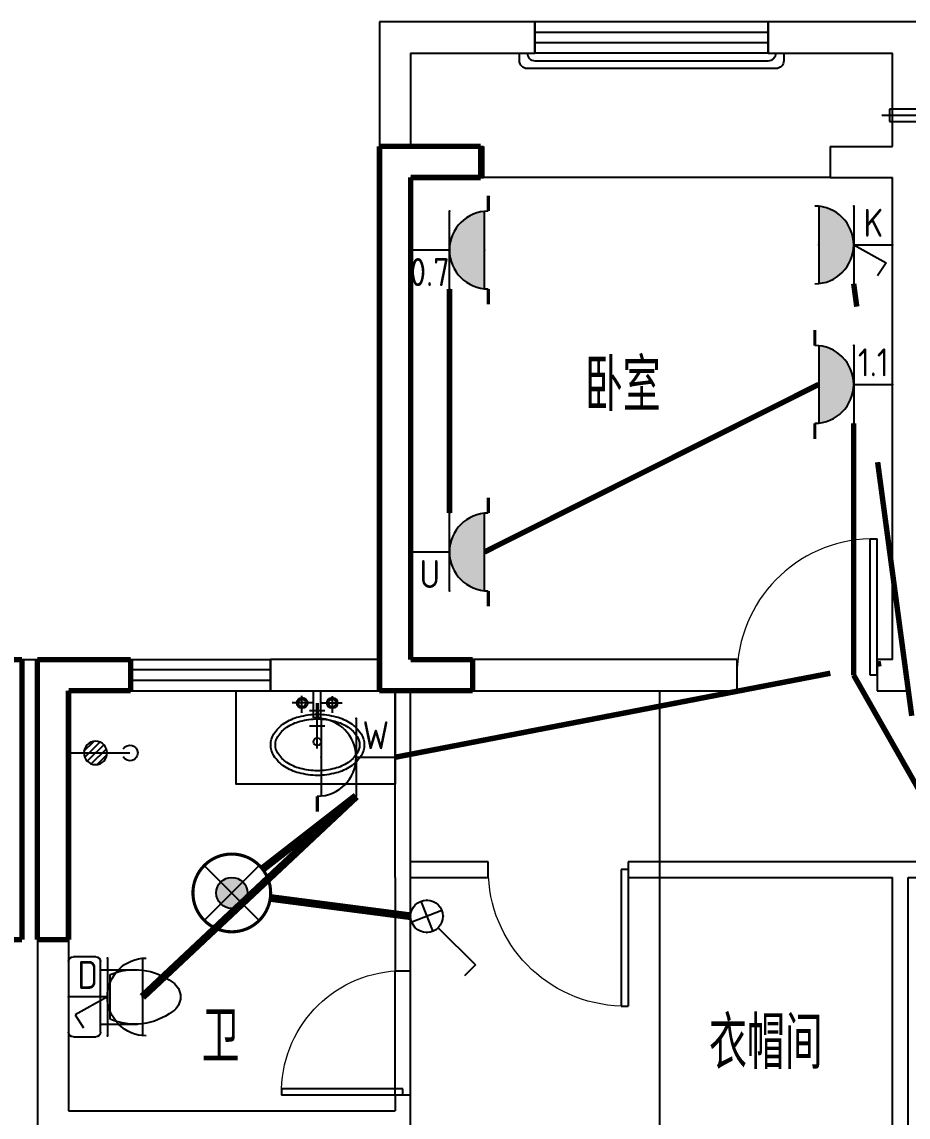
# Model space of a CAD drawing. Extents: x -993182 to -819982, y 169304 to 600104.
# Drawn here: x -954348 to -948648, y 403162 to 410203 of the extents above; entities that cross this region are included whole.
import ezdxf
from ezdxf.enums import TextEntityAlignment as Align

# ---------------------------------------------------------------- set-up
doc = ezdxf.new("R2010")
doc.units = 0
doc.header["$LTSCALE"] = 1000
doc.header["$MEASUREMENT"] = 0
doc.linetypes.add('DASH', pattern=[0.35, 0.25, -0.1])
for name, color, linetype in [('EQUIP-插座', 3, 'Continuous'), ('EQUIP-照明', 3, 'Continuous'), ('PUB_TEXT', 7, 'Continuous'), ('WALL', 4, 'Continuous'), ('WINDOW', 2, 'Continuous'), ('WIRE-插座', 5, 'Continuous'), ('WIRE-照明', 1, 'Continuous'), ('家具', 187, 'Continuous'), ('栏杆', 169, 'Continuous'), ('空调、空调洞', 66, 'Continuous'), ('面层', 215, 'Continuous')]:
    doc.layers.add(name, color=color, linetype=linetype)
doc.styles.add('_TCH_LABEL', font='COMPLEX', dxfattribs={"bigfont": 'GBCBIG'})
doc.styles.add('_TEL_ATTDEF', font='GBENOR', dxfattribs={"width": 0.8, "height": 3, "bigfont": 'GBCBIG'})
doc.styles.add('_TEL_DIM', font='ICED', dxfattribs={"width": 0.8, "height": 3.5, "bigfont": 'BZHZ'})
doc.styles.get("Standard").update_dxf_attribs({"font": 'gbenor.shx', "bigfont": 'gbcbig.shx'})

# ---------------------------------------------------------------- blocks, each defined once
blk = doc.blocks.new('A$C6A1B0631')
at = {"layer": '家具'}
for p, q in [((30, 697.2), (470, 697.2)), ((0, 527.2), (0, 667.2)), ((500, 667.2), (500, 527.2)), ((470, 497.2), (30, 497.2)), ((80.3, 496.8), (80.3, 266.8)), ((419.7, 496.8), (419.7, 266.8)), ((389.7, 436.8), (110.3, 436.8))]:
    blk.add_line(p, q, dxfattribs=at)
for centre, radius, start, end in [((30, 667.2), 30, 90, 180), ((470, 667.2), 30, 0, 90), ((30, 527.2), 30, 180, 270), ((470, 527.2), 30, 270, 0), ((477.4, 284.4), 397.5, 157.45048, 216.63814), ((22.6, 284.4), 397.5, 323.36186, 22.54952), ((250, 107.7), 109.8, 213.45086, 326.54914)]:
    blk.add_arc(centre, radius, start, end, dxfattribs=at)
blk = doc.blocks.new('4')
at = {"layer": '家具'}
for p, q in [((2941801.3, -560087), (2941801.3, -559950.6)), ((2941863.8, -560012.8), (2941756.6, -560012.8)), ((2941896.9, -560087), (2941722.6, -560087)), ((2942094.4, -560111.5), (2941837, -560111.4)), ((2941850.9, -560062.7), (2941850.9, -560160.2)), ((2941850.9, -560087), (2941850.9, -560135.8)), ((2941896.9, -560087), (2941896.9, -560135.8)), ((2941950.9, -560062.7), (2941950.9, -560160.2)), ((2941896.9, -560135.8), (2941722.6, -560135.8)), ((2941801.3, -560135.8), (2941801.2, -560272.3)), ((2941863.8, -560210.1), (2941756.5, -560210))]:
    blk.add_line(p, q, dxfattribs=at)
for points in [[(2941874.1, -560109.6, -0.066088), (2941890, -559989.7, -0.078703), (2941931.6, -559896.8, -0.107168), (2942000.2, -559829, -0.142355), (2942070.5, -559808.6, -0.142355), (2942140.8, -559829, -0.107168), (2942209.4, -559896.8, -0.078703), (2942251, -559989.7, -0.066088), (2942266.9, -560109.6, -0.066088), (2942251, -560229.6, -0.078703), (2942209.4, -560322.5, -0.107168), (2942140.8, -560390.3, -0.142355), (2942070.5, -560410.7, -0.142355), (2942000.2, -560390.3, -0.107168), (2941931.6, -560322.5, -0.078703), (2941890, -560229.6, -0.066088)], [(2941904.1, -560109.6, -0.066088), (2941919, -559997.5, -0.078703), (2941956.7, -559913.1, -0.107168), (2942016.3, -559854.3, -0.142355), (2942070.5, -559838.6, -0.142355), (2942124.7, -559854.3, -0.107168), (2942184.3, -559913.1, -0.078703), (2942222.1, -559997.5, -0.066088), (2942236.9, -560109.6, -0.066088), (2942222.1, -560221.8, -0.078703), (2942184.3, -560306.1, -0.107168), (2942124.7, -560364.9, -0.142355), (2942070.5, -560380.7, -0.142355), (2942016.3, -560364.9, -0.107168), (2941956.7, -560306.1, -0.078703), (2941919, -560221.8, -0.066088)]]:
    blk.add_lwpolyline(points, format="xyb", close=True, dxfattribs=at)
for centre, radius in [((2941801.3, -560014.5), 34.1), ((2941801.3, -560014.5), 24.4), ((2942050.9, -560110.8), 24.4), ((2941801.2, -560208.4), 34.1), ((2941801.2, -560208.4), 24.4)]:
    blk.add_circle(centre, radius, dxfattribs=at)
blk = doc.blocks.new('$lvtry$00000168')
at = {"color": 0}
blk.add_line((0, 0), (0, -395), dxfattribs=at)
blk.add_arc((0, -395), 50, 121.03319, 58.96681, dxfattribs=at)
for p in [(0, 0), (0, -222.5)]:
    blk.add_point(p, dxfattribs=at)
blk = doc.blocks.new('$lvtry$00000171')
for p, q in [((-74.2, 10.6), (-10.6, 74.2)), ((-69.8, -27.4), (27.4, 69.8)), ((-53, -53), (53, 53)), ((-27.4, -69.8), (69.8, 27.4)), ((10.6, -74.2), (74.2, -10.6))]:
    blk.add_line(p, q)
blk.add_circle((0, 0), 75)
blk.add_point((0, 0))
blk = doc.blocks.new('A$C6BE329BC')
at = {"layer": '家具'}
blk.add_blockref('$lvtry$00000168', (75, 445), dxfattribs=at)
at = {"layer": '家具', "rotation": 180}
blk.add_blockref('$lvtry$00000171', (75, 271.4), dxfattribs=at)
blk = doc.blocks.new('q1')
at = {"color": 3, "const_width": 35}
for points in [[(-490592.8, -324518.4), (-489942.6, -324518.4)], [(-490592.8, -328018.4), (-490592.8, -324518.4)], [(-489942.6, -324518.4), (-489942.6, -324718.4)], [(-490392.8, -324718.4), (-489942.6, -324718.4)], [(-490392.8, -327818.4), (-490392.8, -324718.4)], [(-493492.8, -327818.4), (-492892.8, -327818.4)], [(-492892.8, -329618.4), (-492892.8, -327818.4)], [(-492792.8, -327818.4), (-492192.8, -327818.4)], [(-492792.8, -329618.4), (-492792.8, -327818.4)], [(-492192.8, -327818.4), (-492192.8, -328018.4)], [(-490392.8, -327818.4), (-489992.8, -327818.4)], [(-489992.8, -327818.4), (-489992.8, -328018.4)], [(-492592.8, -328018.4), (-492192.8, -328018.4)], [(-492592.8, -329618.4), (-492592.8, -328018.4)], [(-490592.8, -328018.4), (-489992.8, -328018.4)], [(-492892.8, -329618.4), (-493092.8, -329618.4)], [(-492592.8, -329618.4), (-492792.8, -329618.4)]]:
    blk.add_lwpolyline(points, dxfattribs=at)
blk = doc.blocks.new('A$C06D6341B')
at = {"layer": '空调、空调洞', "linetype": 'DASH'}
for p, q in [((80, 290), (0, 290)), ((0, 290), (0, 50)), ((40, 0), (40, 340)), ((80, 50), (80, 290)), ((0, 50), (80, 50))]:
    blk.add_line(p, q, dxfattribs=at)
blk = doc.blocks.new('$WINLIB2D$00000001')
at = {"color": 0}
for points in [[(-0.5, 0.5), (-0.5, -0.5)], [(-0.5, 0.5), (0.5, 0.5)], [(0.5, -0.5), (0.5, 0.5)], [(0.5, 0.1667), (-0.5, 0.1667)], [(0.5, -0.1667), (-0.5, -0.1667)], [(-0.5, -0.5), (0.5, -0.5)]]:
    blk.add_lwpolyline(points, dxfattribs=at)
blk = doc.blocks.new('$DorLib2D$00000001')
for p, q in [((0.45, 0.975), (0.5, 0.975)), ((0.45, 0), (0.45, 0.975)), ((0.5, 0), (0.5, 0.975)), ((0.5, 0), (0.45, 0))]:
    blk.add_line(p, q)
at = {"lineweight": 13}
blk.add_arc((0.475, 0), 0.975, 91.46928, 180, dxfattribs=at)
blk = doc.blocks.new('5#、7#楼参照')
blk.add_lwpolyline([(-315508.8, -338215.6), (-315408.8, -338215.6)])
at = {"color": 6}
blk.add_lwpolyline([(-313008.8, -338415.6), (-311408.8, -338415.6), (-311408.8, -341415.6), (-313008.8, -341415.6)], close=True, dxfattribs=at)
at = {"layer": 'WALL'}
for p, q in [((-312208.8, -334115.6), (-313208.8, -334115.6)), ((-313208.8, -334115.6), (-313208.8, -335015.6)), ((-312208.8, -334315.6), (-312208.8, -334115.6)), ((-309708.8, -334115.6), (-310708.8, -334115.6)), ((-310708.8, -334115.6), (-310708.8, -334315.6)), ((-313008.8, -334315.6), (-312208.8, -334315.6)), ((-313008.8, -334315.6), (-313008.8, -334915.6)), ((-310708.8, -334315.6), (-309908.8, -334315.6)), ((-309908.8, -334915.6), (-309908.8, -334315.6)), ((-313008.8, -334915.6), (-312539.8, -334915.6)), ((-312539.8, -334915.6), (-312539.8, -335115.6)), ((-310309.8, -334915.6), (-309908.8, -334915.6)), ((-310309.8, -334915.6), (-310309.8, -335115.6)), ((-313208.8, -335015.6), (-313208.8, -338215.6)), ((-313008.8, -335115.6), (-312539.8, -335115.6)), ((-313008.8, -335115.6), (-313008.8, -338215.6)), ((-310309.8, -335115.6), (-309908.8, -335115.6)), ((-309908.8, -337015.6), (-309908.8, -335115.6)), ((-309908.8, -338215.6), (-309908.8, -337015.6)), ((-315408.8, -338215.6), (-315408.8, -341115.6)), ((-314808.8, -338215.6), (-315408.8, -338215.6)), ((-314808.8, -338415.6), (-314808.8, -338215.6)), ((-313208.8, -338215.6), (-313908.8, -338215.6)), ((-313908.8, -338215.6), (-313908.8, -338415.6)), ((-310908.8, -338215.6), (-313008.8, -338215.6)), ((-310908.8, -338415.6), (-310908.8, -338215.6)), ((-309908.8, -338215.6), (-310008.8, -338215.6)), ((-310008.8, -338215.6), (-310008.8, -338415.6)), ((-315208.8, -338415.6), (-315208.8, -341115.6)), ((-315208.8, -338415.6), (-314808.8, -338415.6)), ((-313908.8, -338415.6), (-313108.8, -338415.6)), ((-313108.8, -339615.6), (-313108.8, -338415.6)), ((-313008.8, -338415.6), (-310908.8, -338415.6)), ((-313008.8, -339515.6), (-313008.8, -338415.6)), ((-310008.8, -338415.6), (-309808.8, -338415.6)), ((-312508.8, -339515.6), (-313008.8, -339515.6)), ((-312508.8, -339615.6), (-312508.8, -339515.6)), ((-309808.8, -339515.6), (-311608.8, -339515.6)), ((-311608.8, -339515.6), (-311608.8, -339615.6)), ((-309108.8, -339515.6), (-309808.8, -339515.6)), ((-313108.8, -339615.6), (-313108.8, -340215.6)), ((-313008.8, -339615.6), (-312508.8, -339615.6)), ((-313008.8, -340215.6), (-313008.8, -339615.6)), ((-311608.8, -339615.6), (-309908.8, -339615.6)), ((-309908.8, -341515.6), (-309908.8, -339615.6)), ((-309808.8, -339615.6), (-309108.8, -339615.6)), ((-309808.8, -341615.6), (-309808.8, -339615.6)), ((-313108.8, -340215.6), (-313008.8, -340215.6)), ((-313008.8, -341015.6), (-313108.8, -341015.6)), ((-313108.8, -341015.6), (-313108.8, -341115.6)), ((-313008.8, -341215.6), (-313008.8, -341015.6)), ((-315408.8, -341115.6), (-315408.8, -344815.6)), ((-315208.8, -341115.6), (-313108.8, -341115.6))]:
    blk.add_line(p, q, dxfattribs=at)
at = {"layer": 'WINDOW'}
for p, q in [((-310309.8, -335115.6), (-312539.8, -335115.6)), ((-313108.8, -341015.6, 0), (-313108.8, -340215.6, 0))]:
    blk.add_line(p, q, dxfattribs=at)
at = {"layer": '家具'}
blk.add_lwpolyline([(-314130.3, -338415.6), (-313108.8, -338415.6), (-313108.8, -339015.6), (-314130.3, -339015.6)], close=True, dxfattribs=at)
at = {"layer": '栏杆'}
for points in [[(-310608.8, -334315.6), (-310608.8, -334365.6, -0.414214), (-310658.8, -334415.6), (-312258.8, -334415.6, -0.414214), (-312308.8, -334365.6), (-312308.8, -334315.6)], [(-312258.8, -334315.6), (-312258.8, -334315.6, 0.414214), (-312208.8, -334365.6), (-310708.8, -334365.6, 0.414214), (-310658.8, -334315.6), (-310658.8, -334315.6)]]:
    blk.add_lwpolyline(points, format="xyb", dxfattribs=at)
at = {"xscale": -1, "rotation": 89.99999999997826}
blk.add_blockref('A$C6BE329BC', (-314763.8, -338740.6), dxfattribs=at)
at = {"layer": 'WINDOW'}
for name, p, xscale, yscale, zscale, rotation in [('$WINLIB2D$00000001', (-311458.8, -334215.6), 1500, 200, 1500, 180), ('$WINLIB2D$00000001', (-314358.8, -338315.6), 900, 200, 900, 359.9999999932723), ('$DorLib2D$00000001', (-313058.8, -340615.6), -800, 800, -800, 90)]:
    blk.add_blockref(name, p, dxfattribs=dict(at, xscale=xscale, yscale=yscale, zscale=zscale, rotation=rotation))
at = {"layer": 'WINDOW', "xscale": 900, "zscale": 900}
for p, yscale in [((-310458.8, -338315.6), 900), ((-312058.8, -339565.6), -900)]:
    blk.add_blockref('$DorLib2D$00000001', p, dxfattribs=dict(at, yscale=yscale))
at = {"layer": '家具', "rotation": 270}
blk.add_blockref('4', (246502, 2603307, -292.7), dxfattribs=at)
at = {"layer": '家具', "xscale": -1.03000020980835, "yscale": 1.03000020980835, "zscale": 1.03000020980835, "rotation": 90}
blk.add_blockref('A$C6A1B0631', (-314490.7, -340126.6), dxfattribs=at)
at = {"layer": '空调、空调洞', "rotation": 270}
blk.add_blockref('A$C06D6341B', (-309978.8, -334675.6, -76423.5), dxfattribs=at)
at = {"layer": '面层'}
blk.add_blockref('q1', (177384, -10397.2), dxfattribs=at)
blk = doc.blocks.new('$equip$00003183')
for p, q in [((0.147, 0.356), (0.625, 0.833)), ((0.625, 0.833), (0.766, 0.692)), ((-0.194, 0.132), (0.194, 0.285)), ((-0.076, 0.402), (0.076, 0.014))]:
    blk.add_line(p, q)
blk.add_circle((0, 0.208), 0.208)
for p in [(0, 0.417), (-0.208, 0.208), (0.208, 0.208), (0, 0)]:
    blk.add_point(p)
at = {"flags": 9}
blk.add_attdef('A', (0, 0), '', height=0.00002, dxfattribs=at)
blk = doc.blocks.new('$equip$00003156')
h = blk.add_hatch(color=256)
h.dxf.hatch_style = 1
h.paths.add_polyline_path([(-0.498, 0.95, 0.904534), (0.497, 0.95)])
for p, q in [((0.497, 0.95), (-0.498, 0.95)), ((0.5, 0.5), (-0.5, 0.5)), ((0, 0.5), (-0.23, 0.084)), ((0, 0.5), (0, 0)), ((-0.23, 0.084), (-0.397, 0.193))]:
    blk.add_line(p, q)
blk.add_arc((0, 1), 0.5, 180, 0)
for p in [(0, 0.95), (-0.5, 0.5), (0.5, 0.5), (0, 0)]:
    blk.add_point(p)
at = {"color": 7, "style": '_TCH_LABEL'}
blk.add_attdef('$TEXT$', text='', height=0.36, dxfattribs=at).set_placement((0.284, 0.247), align=Align.MIDDLE_CENTER)
at = {"color": 7, "style": '_TCH_LABEL', "flags": 1}
blk.add_attdef('A', text='', height=0.000025, dxfattribs=at).set_placement((0, 0), align=Align.MIDDLE_CENTER)
blk = doc.blocks.new('$equip$00003134')
h = blk.add_hatch(color=256)
h.dxf.hatch_style = 1
h.paths.add_polyline_path([(-0.498, 0.95, 0.904534), (0.497, 0.95)])
for p, q in [((0.497, 0.95), (-0.498, 0.95)), ((0.5, 0.5), (-0.5, 0.5)), ((0, 0.5), (0, 0))]:
    blk.add_line(p, q)
at = {"const_width": 0.04}
for points in [[(-0.5, 1), (-0.7, 1)], [(0.5, 1), (0.7, 1)]]:
    blk.add_lwpolyline(points, dxfattribs=at)
blk.add_arc((0, 1), 0.5, 180, 0)
for p in [(0, 0.95), (-0.5, 0.5), (0.5, 0.5), (0, 0)]:
    blk.add_point(p)
at = {"color": 7, "style": '_TCH_LABEL'}
blk.add_attdef('$TEXT$', text='', height=0.36, dxfattribs=at).set_placement((0.284, 0.247), align=Align.MIDDLE_CENTER)
at = {"color": 7, "style": '_TCH_LABEL', "flags": 1}
blk.add_attdef('A', text='', height=0.000025, dxfattribs=at).set_placement((0, 0), align=Align.MIDDLE_CENTER)
blk = doc.blocks.new('$equip$00002828')
for p, q in [((0.354, 0.354), (-0.354, -0.354)), ((-0.354, 0.354), (0.354, -0.354))]:
    blk.add_line(p, q)
at = {"const_width": 0.04}
blk.add_lwpolyline([(0.5, 0, -1), (-0.5, 0, -1), (0.5, 0, 1)], format="xyb", dxfattribs=at)
for radius in [0.5, 0.2]:
    blk.add_circle((0, 0), radius)
for p in [(0, 0.5), (-0.5, 0), (0.5, 0), (0, -0.5)]:
    blk.add_point(p)
for points in [[(-0.1, 0.173), (0.1, 0.173), (-0.173, 0.1), (0.173, 0.1)], [(0, 0.2), (0, 0.2), (-0.1, 0.173), (0.1, 0.173)], [(-0.173, 0.1), (0.173, 0.1), (-0.2, 0), (0.2, 0)], [(-0.173, -0.1), (0.173, -0.1), (-0.2, 0), (0.2, 0)], [(-0.1, -0.173), (0.1, -0.173), (-0.173, -0.1), (0.173, -0.1)], [(0, -0.2), (0, -0.2), (-0.1, -0.173), (0.1, -0.173)]]:
    blk.add_solid(points)
at = {"color": 7, "style": '_TEL_DIM', "flags": 1}
for tag in ['A', 'REMARK']:
    blk.add_attdef(tag, text='', height=0.00002, dxfattribs=at).set_placement((0, 0), align=Align.MIDDLE_CENTER)
blk = doc.blocks.new('$equip$00003162')
for p, q in [((0.497, 0.95), (-0.498, 0.95)), ((0.5, 0.5), (-0.5, 0.5)), ((0, 0.5), (0, 0))]:
    blk.add_line(p, q)
at = {"const_width": 0.04}
for points in [[(-0.5, 1), (-0.7, 1)], [(0.5, 1), (0.7, 1)]]:
    blk.add_lwpolyline(points, dxfattribs=at)
blk.add_arc((0, 1), 0.5, 180, 0)
for p in [(0, 0.95), (-0.5, 0.5), (0.5, 0.5), (0, 0)]:
    blk.add_point(p)
at = {"color": 7, "style": '_TCH_LABEL'}
blk.add_attdef('$TEXT$', text='', height=0.36, dxfattribs=at).set_placement((0.284, 0.247), align=Align.MIDDLE_CENTER)
at = {"color": 7, "style": '_TCH_LABEL', "flags": 1}
blk.add_attdef('A', text='', height=0.000025, dxfattribs=at).set_placement((0, 0), align=Align.MIDDLE_CENTER)
blk = doc.blocks.new('$equip$00003155')
for p, q in [((0.497, 0.95), (-0.498, 0.95)), ((0.5, 0.5), (-0.5, 0.5)), ((0, 0.5), (-0.23, 0.084)), ((0, 0.5), (0, 0)), ((-0.23, 0.084), (-0.397, 0.193))]:
    blk.add_line(p, q)
blk.add_arc((0, 1), 0.5, 180, 0)
for p in [(0, 0.95), (-0.5, 0.5), (0.5, 0.5), (0, 0)]:
    blk.add_point(p)
at = {"color": 7, "style": '_TCH_LABEL'}
blk.add_attdef('$TEXT$', text='', height=0.36, dxfattribs=at).set_placement((0.284, 0.247), align=Align.MIDDLE_CENTER)
at = {"color": 7, "style": '_TCH_LABEL', "flags": 1}
blk.add_attdef('A', text='', height=0.000025, dxfattribs=at).set_placement((0, 0), align=Align.MIDDLE_CENTER)

msp = doc.modelspace()

# ---------------------------------------------------------------- linework, layer by layer
at = {"layer": 'WIRE-插座', "linetype": 'Continuous', "const_width": 35, "elevation": 0}
for points in [[(-948998.3, 408519.8), (-948978.5, 408372.8)], [(-951598.3, 407045.3), (-951598.3, 408486.8)], [(-951373.3, 406795.3), (-949223.3, 407872.8)], [(-948998.3, 406003.4), (-948998.3, 407622.8)], [(-948844.2, 407372.8), (-948625, 405741.8)], [(-948848.3, 406073.6), (-948821.6, 406078.8)], [(-951948.3, 405475.5), (-949148.3, 406015.8)], [(-948998.3, 406003.4), (-947423.3, 403234.8)]]:
    msp.add_lwpolyline(points, dxfattribs=at)
at = {"layer": 'WIRE-插座', "linetype": 'Continuous', "const_width": 50}
msp.add_lwpolyline([(-953573.3, 403934.9), (-952198.3, 405225.5)], dxfattribs=at)
at = {"layer": 'WIRE-照明', "linetype": 'Continuous', "const_width": 50}
for points in [[(-952800.9, 404756.9), (-952198.3, 405225.5)], [(-952750.4, 404571.1), (-951848.3, 404453.4)]]:
    msp.add_lwpolyline(points, dxfattribs=at)

# ---------------------------------------------------------------- block references
at = {"layer": 'EQUIP-插座'}
ref = msp.add_blockref('$equip$00003134', (-951848.3, 408736.8, 0), dxfattribs=dict(at, xscale=500, yscale=500, zscale=500, rotation=270))
ref.add_attrib('$TEXT$', '0.7', dxfattribs={"layer": '0', "color": 7, "height": 180, "style": '_TEL_ATTDEF'}).set_placement((-951724.7, 408595, 0), align=Align.MIDDLE_CENTER)
ref = msp.add_blockref('$equip$00003156', (-948748.3, 408769.8, 0), dxfattribs=dict(at, xscale=500, yscale=500, zscale=500, rotation=90))
ref.add_attrib('$TEXT$', 'K', dxfattribs={"layer": '0', "color": 7, "height": 180, "style": '_TEL_ATTDEF'}).set_placement((-948871.9, 408911.5, 0), align=Align.MIDDLE_CENTER)
ref = msp.add_blockref('$equip$00003134', (-948748.3, 407872.8, 0), dxfattribs=dict(at, xscale=500, yscale=500, zscale=500, rotation=90))
ref.add_attrib('$TEXT$', '1.1', dxfattribs={"layer": '0', "color": 7, "height": 180, "style": '_TEL_ATTDEF'}).set_placement((-948871.9, 408014.5, 0), align=Align.MIDDLE_CENTER)
ref = msp.add_blockref('$equip$00003134', (-951848.3, 406795.3, 0), dxfattribs=dict(at, xscale=500, yscale=500, zscale=500, rotation=270))
ref.add_attrib('$TEXT$', 'U', dxfattribs={"layer": '0', "color": 7, "height": 180, "style": '_TEL_ATTDEF'}).set_placement((-951724.7, 406653.5, 0), align=Align.MIDDLE_CENTER)
ref = msp.add_blockref('$equip$00003162', (-951948.3, 405475.5), dxfattribs=dict(at, xscale=500, yscale=500, zscale=500, rotation=90))
ref.add_attrib('$TEXT$', 'W', dxfattribs={"layer": '0', "color": 7, "height": 180, "style": '_TEL_ATTDEF'}).set_placement((-952071.9, 405617.3), align=Align.MIDDLE_CENTER)
ref = msp.add_blockref('$equip$00003155', (-954048.3, 403934.9), dxfattribs=dict(at, xscale=-500, yscale=500, zscale=500, rotation=270.0000000000167))
ref.add_attrib('$TEXT$', 'D', dxfattribs={"layer": '0', "color": 7, "height": 180, "style": '_TEL_ATTDEF'}).set_placement((-953924.6, 404076.7), align=Align.MIDDLE_CENTER)
at = {"layer": 'EQUIP-照明', "xscale": 500, "yscale": 500, "zscale": 500}
msp.add_blockref('$equip$00002828', (-952998.3, 404603.4), dxfattribs=at)
at = {"layer": 'EQUIP-照明', "xscale": 500, "yscale": 500, "zscale": 500, "rotation": 269.9999999999999}
msp.add_blockref('$equip$00003183', (-951848.3, 404453.4), dxfattribs=at)
at = {"layer": '面层'}
msp.add_blockref('5#、7#楼参照', (-638839.5, 744319), dxfattribs=at)

# ---------------------------------------------------------------- texts
at = {"layer": 'PUB_TEXT'}
for s, height, p in [('卧室', 337.59, (-950726.3, 407700, 0)), ('卫', 337.6, (-953190.8, 403512, 0)), ('衣帽间', 337.59, (-949927.9, 403470.9, 0))]:
    msp.add_text(s, height=height, dxfattribs=at).set_placement(p)

doc.saveas('drawing.dxf')
